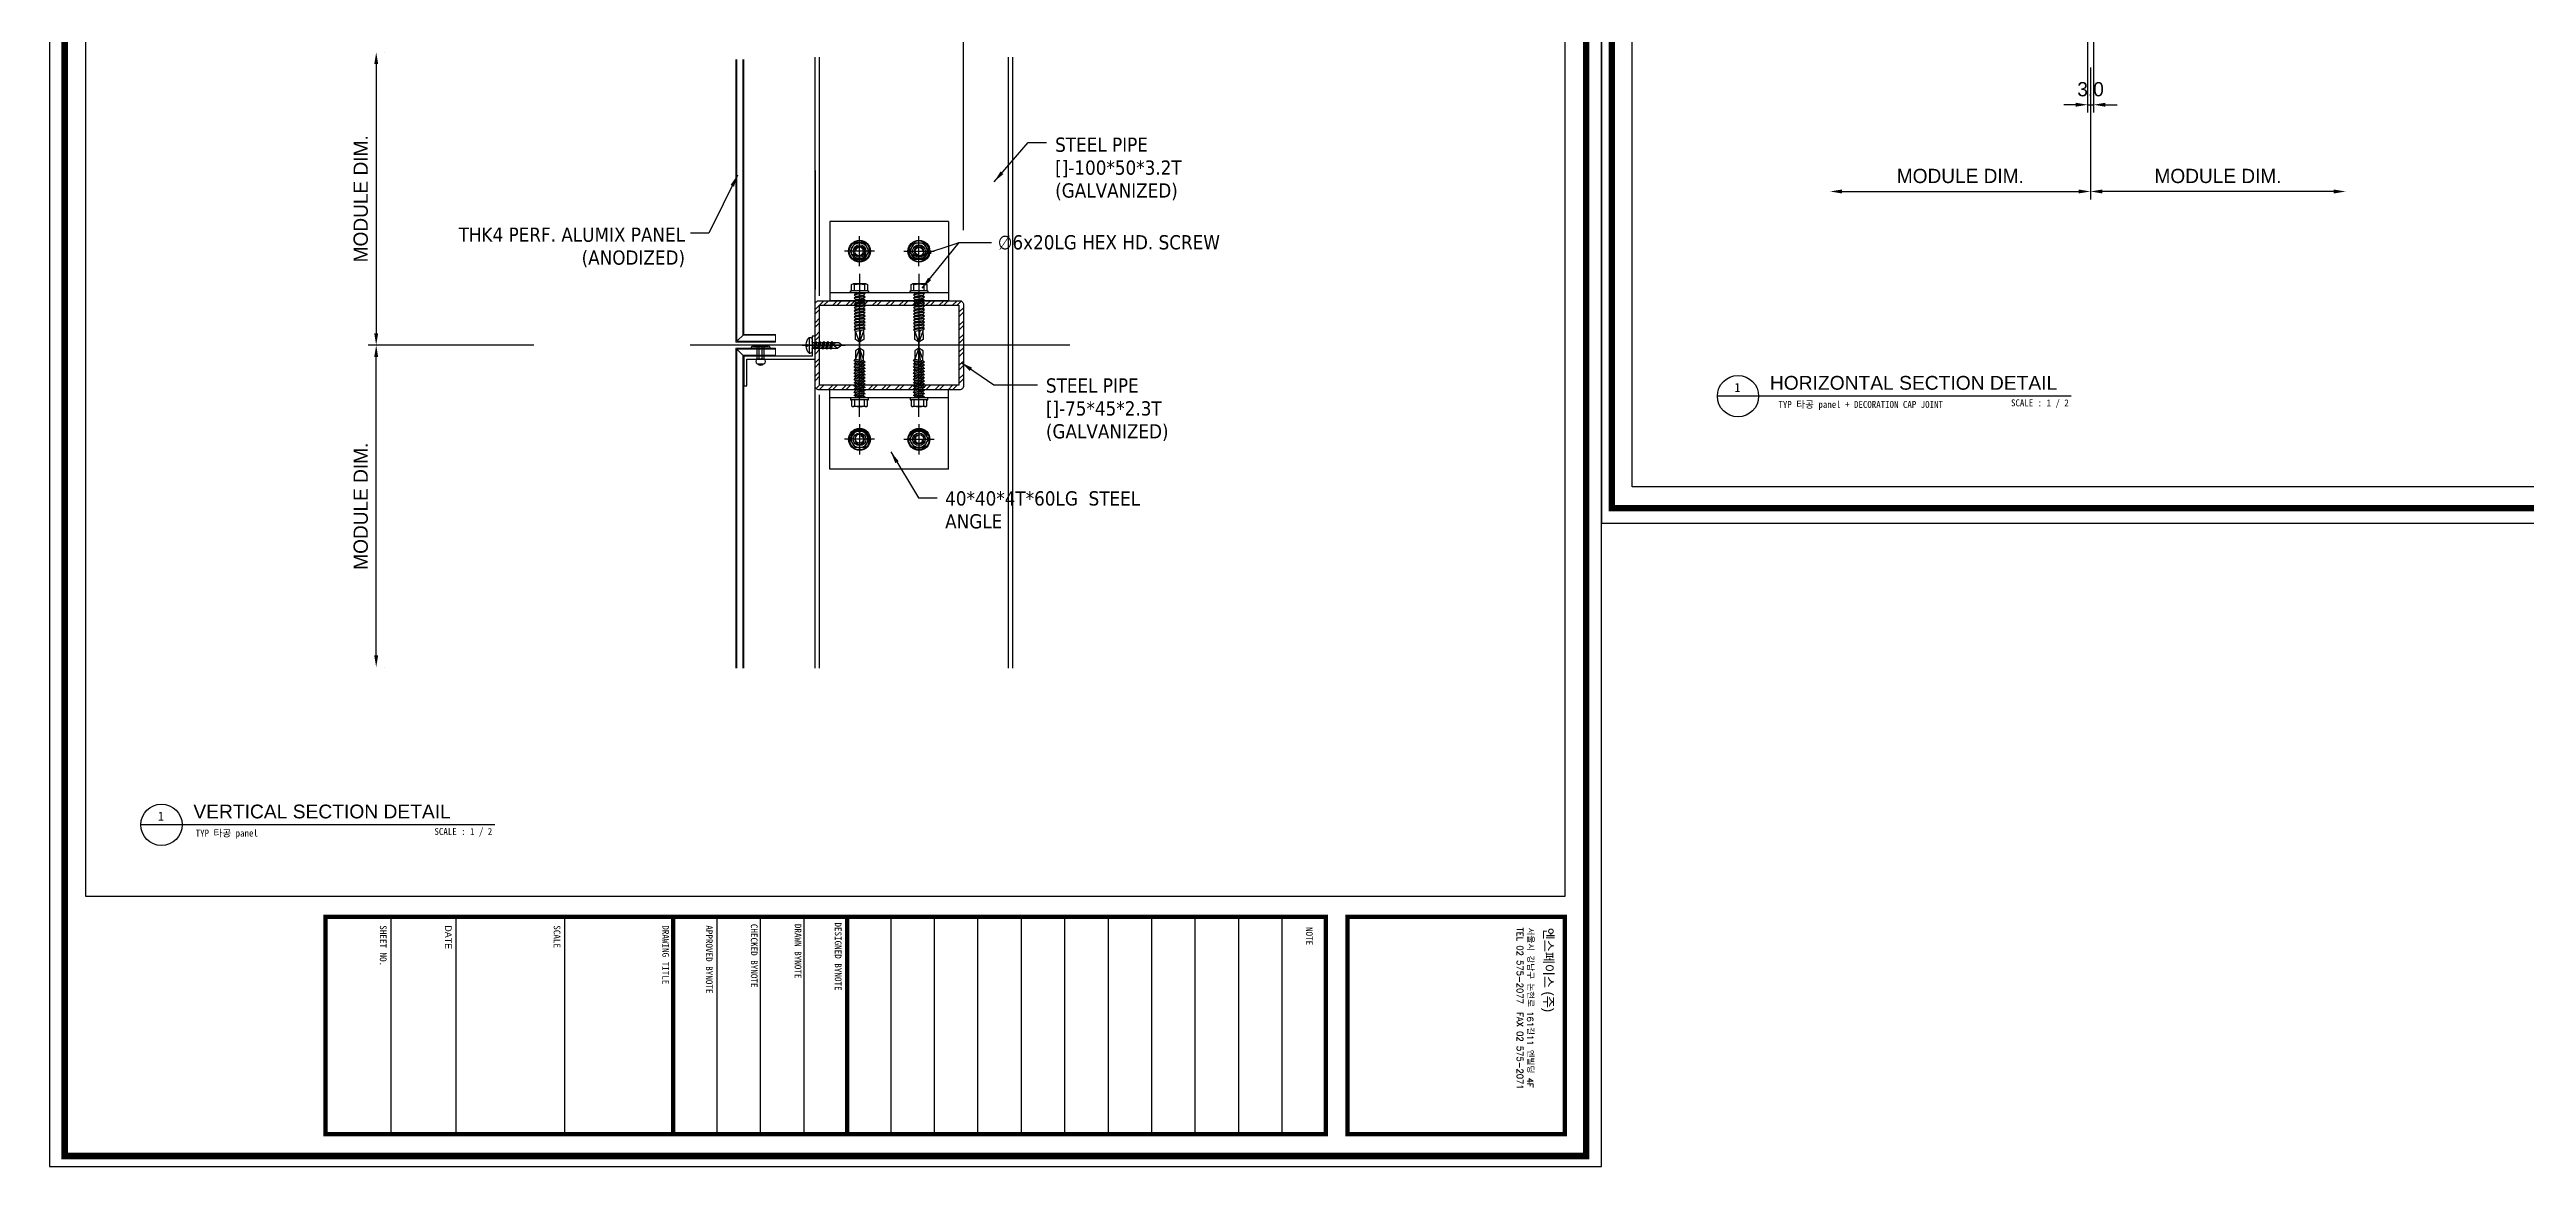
# Model space of a CAD drawing. Header units: millimetres. Extents: x 7297 to 60227, y -7497 to 19324.
# Drawn here: x 11200 to 12452, y 13268 to 13832 of the extents above; entities that cross this region are included whole.
import ezdxf
from ezdxf.enums import TextEntityAlignment as Align

# ---------------------------------------------------------------- set-up
doc = ezdxf.new("R2010")
doc.units = ezdxf.units.MM
for name, color, linetype in [('NS_AL_MOLD', 7, 'Continuous'), ('NS_BRACKET_NUTS', 1, 'Continuous'), ('NS_COL_MAGENTA', 6, 'Continuous'), ('NS_COL_RED', 1, 'Continuous'), ('NS_COL_WHITE', 7, 'Continuous'), ('NS_COL_YELLOW', 2, 'Continuous'), ('NS_DIM', 1, 'Continuous'), ('NS_FORM', 7, 'Continuous'), ('NS_FRAME', 253, 'Continuous'), ('NS_PIPE_FRAME', 2, 'Continuous'), ('NS_RIVET_SCREW', 1, 'Continuous'), ('NS_TEXT', 2, 'Continuous'), ('NS_TEXT_TITLE', 141, 'Continuous')]:
    doc.layers.add(name, color=color, linetype=linetype)
doc.layers.add('NS_AL_PANEL', color=32, linetype='Continuous', lineweight=9)
doc.styles.add('Expo M', font='Expo M.ttf')
doc.styles.add('HGTXT', font='romans.shx', dxfattribs={"bigfont": 'whgtxt.shx'})
doc.styles.add('TITLE BLOCK-V(r1.1)$0$Address', font='arial.ttf')
doc.styles.add('돋움체', font='')
doc.styles.get('돋움체').set_extended_font_data('DotumChe')
doc.dimstyles.new('N-SPACE', dxfattribs={"dimscale": 4, "dimtxt": 1.8, "dimasz": 1.5, "dimexe": 1, "dimexo": 1, "dimgap": 1, "dimtad": 1, "dimtoh": 1, "dimdec": 1, "dimzin": 1, "dimdsep": 46, "dimtxsty": 'Expo M', "dimcen": 2, "dimclrd": 1, "dimclre": 1, "dimclrt": 2, "dimadec": 1, "dimazin": 0, "dimtfac": 1, "dimtdec": 1, "dimtix": 1, "dimtmove": 1, "dimatfit": 3, "dimfxl": 1, "dimtolj": 1, "dimtzin": 1, "dimarcsym": 0})

# ---------------------------------------------------------------- blocks, each defined once
blk = doc.blocks.new('*D1032')
at = {"layer": 'Defpoints', "color": 0, "ltscale": 2, "transparency": 16777216}
for p in [(12231.4, 13826.5, 0), (12099.8, 13759.9, 0), (12231.4, 13759.9)]:
    blk.add_point(p, dxfattribs=at)
at = {"layer": 'NS_DIM', "color": 1, "lineweight": -2, "ltscale": 2, "transparency": 16777216}
for p, q in [((12231.4, 13822.5), (12231.4, 13755.9)), ((12105.8, 13759.9), (12225.4, 13759.9))]:
    blk.add_line(p, q, dxfattribs=at)
at = {"layer": 'NS_DIM', "color": 1, "ltscale": 2, "transparency": 16777216}
for points in [[(12105.8, 13760.9), (12105.8, 13758.9), (12099.8, 13759.9)], [(12225.4, 13760.9), (12225.4, 13758.9), (12231.4, 13759.9)]]:
    blk.add_solid(points, dxfattribs=at)
at = {"layer": 'NS_DIM', "color": 2, "ltscale": 2, "transparency": 16777216, "insert": (12165.6, 13767.7), "char_height": 7.2, "attachment_point": 5, "style": 'Expo M'}
blk.add_mtext('\\A1;MODULE DIM.', dxfattribs=at)
blk = doc.blocks.new('*D1033')
at = {"layer": 'Defpoints', "color": 0, "ltscale": 2, "transparency": 16777216}
for p in [(12231.4, 13826.5, 0), (12231.4, 13759.9), (12360.3, 13759.9, 0)]:
    blk.add_point(p, dxfattribs=at)
at = {"layer": 'NS_DIM', "color": 1, "lineweight": -2, "ltscale": 2, "transparency": 16777216}
for p, q in [((12231.4, 13822.5), (12231.4, 13755.9)), ((12354.3, 13759.9), (12237.4, 13759.9))]:
    blk.add_line(p, q, dxfattribs=at)
at = {"layer": 'NS_DIM', "color": 1, "ltscale": 2, "transparency": 16777216}
for points in [[(12237.4, 13760.9), (12237.4, 13758.9), (12231.4, 13759.9)], [(12354.3, 13760.9), (12354.3, 13758.9), (12360.3, 13759.9)]]:
    blk.add_solid(points, dxfattribs=at)
at = {"layer": 'NS_DIM', "color": 2, "ltscale": 2, "transparency": 16777216, "insert": (12295.8, 13767.7), "char_height": 7.2, "attachment_point": 5, "style": 'Expo M'}
blk.add_mtext('\\A1;MODULE DIM.', dxfattribs=at)
blk = doc.blocks.new('*D1013')
at = {"layer": 'Defpoints', "color": 0, "ltscale": 2, "transparency": 16777216}
for p in [(11365.2, 13830.2, 0), (11365.2, 13682.3), (11448.9, 13682.3, 0)]:
    blk.add_point(p, dxfattribs=at)
at = {"layer": 'NS_DIM', "color": 1, "lineweight": -2, "ltscale": 2, "transparency": 16777216}
for p, q in [((11369.2, 13830.2), (11369.2, 13830.2)), ((11365.2, 13824.2), (11365.2, 13688.3)), ((11444.9, 13682.3), (11361.2, 13682.3))]:
    blk.add_line(p, q, dxfattribs=at)
at = {"layer": 'NS_DIM', "color": 1, "ltscale": 2, "transparency": 16777216}
for points in [[(11364.2, 13824.2), (11366.2, 13824.2), (11365.2, 13830.2)], [(11364.2, 13688.3), (11366.2, 13688.3), (11365.2, 13682.3)]]:
    blk.add_solid(points, dxfattribs=at)
at = {"layer": 'NS_DIM', "color": 2, "ltscale": 2, "transparency": 16777216, "insert": (11357.4, 13756.2), "char_height": 7.2, "attachment_point": 5, "rotation": 90, "style": 'Expo M'}
blk.add_mtext('\\A1;MODULE DIM.', dxfattribs=at)
blk = doc.blocks.new('*D1019')
at = {"layer": 'Defpoints', "color": 0, "ltscale": 20, "transparency": 16777216}
for p in [(11661.9, 13856.9), (11586.9, 13849.2), (11661.9, 13736.3)]:
    blk.add_point(p, dxfattribs=at)
at = {"layer": 'NS_DIM', "color": 1, "lineweight": -2, "ltscale": 20, "transparency": 16777216}
for p, q in [((11586.9, 13853.2), (11586.9, 13860.9)), ((11592.9, 13856.9), (11655.9, 13856.9)), ((11661.9, 13740.3), (11661.9, 13860.9))]:
    blk.add_line(p, q, dxfattribs=at)
at = {"layer": 'NS_DIM', "color": 1, "ltscale": 20, "transparency": 16777216}
for points in [[(11592.9, 13857.9), (11592.9, 13855.9), (11586.9, 13856.9)], [(11655.9, 13857.9), (11655.9, 13855.9), (11661.9, 13856.9)]]:
    blk.add_solid(points, dxfattribs=at)
at = {"layer": 'NS_DIM', "color": 2, "ltscale": 20, "transparency": 16777216, "insert": (11624.4, 13864.7), "char_height": 7.2, "attachment_point": 5, "style": 'Expo M'}
blk.add_mtext('\\A1;75.0', dxfattribs=at)
blk = doc.blocks.new('*D1018')
at = {"layer": 'Defpoints', "color": 0, "ltscale": 20, "transparency": 16777216}
for p in [(11686.9, 13856.9), (11686.9, 13849.2), (11661.9, 13736.3)]:
    blk.add_point(p, dxfattribs=at)
at = {"layer": 'NS_DIM', "color": 1, "lineweight": -2, "ltscale": 20, "transparency": 16777216}
for p, q in [((11655.9, 13856.9), (11649.9, 13856.9)), ((11661.9, 13740.3), (11661.9, 13860.9)), ((11661.9, 13856.9), (11686.9, 13856.9)), ((11686.9, 13853.2), (11686.9, 13860.9)), ((11692.9, 13856.9), (11698.9, 13856.9))]:
    blk.add_line(p, q, dxfattribs=at)
at = {"layer": 'NS_DIM', "color": 1, "ltscale": 20, "transparency": 16777216}
for points in [[(11655.9, 13857.9), (11655.9, 13855.9), (11661.9, 13856.9)], [(11692.9, 13857.9), (11692.9, 13855.9), (11686.9, 13856.9)]]:
    blk.add_solid(points, dxfattribs=at)
at = {"layer": 'NS_DIM', "color": 2, "ltscale": 20, "transparency": 16777216, "insert": (11674.4, 13864.7), "char_height": 7.2, "attachment_point": 5, "style": 'Expo M'}
blk.add_mtext('\\A1;25.0', dxfattribs=at)
blk = doc.blocks.new('HEXA-5.5X30')
for p, q in [((-9.6, 0), (30, 0)), ((-4.5, -3.3), (-4.5, 3.3)), ((0, -2), (0.7, 2)), ((0.4, -2.8), (1.1, 2.8)), ((0.7, 2), (0.5, 2)), ((0.7, 2), (1.1, 2.8)), ((1.1, 2.8), (1.8, 2)), ((1.8, 2), (1.2, -2)), ((1.6, -2), (2.3, 2)), ((1.8, 2), (2.3, 2)), ((2, -2.8), (2.7, 2.8)), ((2.3, 2), (2.7, 2.8)), ((2.7, 2.8), (3.4, 2)), ((3.4, 2), (2.8, -2)), ((3.2, -2), (3.9, 2)), ((3.4, 2), (3.9, 2)), ((3.6, -2.8), (4.3, 2.8)), ((3.9, 2), (4.3, 2.8)), ((4.3, 2.8), (5, 2)), ((5, 2), (4.4, -2)), ((4.8, -2), (5.5, 2)), ((5, 2), (5.5, 2)), ((5.2, -2.8), (5.9, 2.8)), ((5.5, 2), (5.9, 2.8)), ((5.9, 2.8), (6.6, 2)), ((6.6, 2), (6, -2)), ((6.4, -2), (7.1, 2)), ((6.6, 2), (7.1, 2)), ((6.8, -2.8), (7.5, 2.8)), ((7.1, 2), (7.5, 2.8)), ((7.5, 2.8), (8.2, 2)), ((8.2, 2), (7.6, -2)), ((8, -2), (8.7, 2)), ((8.2, 2), (8.7, 2)), ((8.4, -2.8), (9.1, 2.8)), ((8.7, 2), (9.1, 2.8)), ((9.1, 2.8), (9.8, 2)), ((9.8, 2), (9.2, -2)), ((9.6, -2), (10.3, 2)), ((9.8, 2), (10.3, 2)), ((10, -2.8), (10.7, 2.8)), ((10.3, 2), (10.7, 2.8)), ((10.7, 2.8), (11.4, 2)), ((11.4, 2), (10.8, -2)), ((11.2, -2), (11.9, 2)), ((11.4, 2), (11.9, 2)), ((11.6, -2.8), (12.3, 2.8)), ((11.9, 2), (12.3, 2.8)), ((12.3, 2.8), (13, 2)), ((13, 2), (12.4, -2)), ((13, 2), (13.5, 2)), ((13.2, -2.8), (13.9, 2.8)), ((14.6, 2), (15.1, 2)), ((14.8, -2.8), (15.5, 2.8)), ((16.2, 2), (16.7, 2)), ((16.4, -2.8), (17.1, 2.8)), ((17.8, 2), (18.3, 2)), ((18, -2.8), (18.7, 2.8)), ((25, 0), (19, -0.7)), ((25, 0), (19.4, 2)), ((19.4, -2), (25, 0)), ((0.4, -2.8), (0, -2)), ((1.2, -2), (0.4, -2.8)), ((1.2, -2), (1.6, -2)), ((2, -2.8), (1.6, -2)), ((2.8, -2), (2, -2.8)), ((2.8, -2), (3.2, -2)), ((3.6, -2.8), (3.2, -2)), ((4.4, -2), (3.6, -2.8)), ((4.4, -2), (4.8, -2)), ((5.2, -2.8), (4.8, -2)), ((6, -2), (5.2, -2.8)), ((6, -2), (6.4, -2)), ((6.8, -2.8), (6.4, -2)), ((7.6, -2), (6.8, -2.8)), ((7.6, -2), (8, -2)), ((8.4, -2.8), (8, -2)), ((9.2, -2), (8.4, -2.8)), ((9.2, -2), (9.6, -2)), ((10, -2.8), (9.6, -2)), ((10.8, -2), (10, -2.8)), ((10.8, -2), (11.2, -2)), ((11.6, -2.8), (11.2, -2)), ((12.4, -2), (11.6, -2.8)), ((12.4, -2), (12.8, -2)), ((14, -2), (14.4, -2)), ((15.6, -2), (16, -2)), ((17.2, -2), (17.6, -2))]:
    blk.add_line(p, q)
for points in [[(-4.1, -2.5, 0.476693), (-4.1, -4), (-1, -4), (-1, 4), (-4.1, 4, 0.476693), (-4.1, 2.5)], [(-1, 2.5), (-4.1, 2.5, 0.136257), (-4.1, -2.5), (-1, -2.5)]]:
    blk.add_lwpolyline(points, format="xyb")
for points in [[(-1, -4), (-1, -4.5), (0, -4.5), (0, 4.5), (-1, 4.5), (-1, 4)], [(18.8, -2), (23.6, -2.1), (25, 0), (23.6, 2.1), (19.4, 2)]]:
    blk.add_lwpolyline(points)
for points in [[(13.9, 2.8), (14.6, 2), (14, -2), (13.2, -2.8), (12.8, -2), (13.5, 2)], [(15.5, 2.8), (16.2, 2), (15.6, -2), (14.8, -2.8), (14.4, -2), (15.1, 2)], [(17.1, 2.8), (17.8, 2), (17.2, -2), (16.4, -2.8), (16, -2), (16.7, 2)], [(18.7, 2.8), (19.4, 2), (18.8, -2), (18, -2.8), (17.6, -2), (18.3, 2)]]:
    blk.add_lwpolyline(points, close=True)
blk.add_arc((0.5, 2.5), 0.5, 180, 270)
blk = doc.blocks.new('M10-H')
for p, q in [((-15.5, 0), (15.5, 0)), ((0, 15.5), (0, -15.5))]:
    blk.add_line(p, q)
blk.add_lwpolyline([(-4.9, 8.5), (-9.8, 0), (-4.9, -8.5), (4.9, -8.5), (9.8, 0), (4.9, 8.5), (-4.9, 8.5)])
for radius in [10.5, 8.5, 5]:
    blk.add_circle((0, 0), radius)
blk.add_arc((0, 0), 4, 90, 0)
blk = doc.blocks.new('*D1014')
at = {"layer": 'Defpoints', "color": 0, "ltscale": 2, "transparency": 16777216}
for p in [(11365.2, 13682.3), (11448.9, 13682.3, 0), (11365.2, 13519.7, 0)]:
    blk.add_point(p, dxfattribs=at)
at = {"layer": 'NS_DIM', "color": 1, "lineweight": -2, "ltscale": 2, "transparency": 16777216}
for p, q in [((11444.9, 13682.3), (11361.2, 13682.3)), ((11365.2, 13525.7), (11365.2, 13676.3)), ((11369.2, 13519.7), (11369.2, 13519.7))]:
    blk.add_line(p, q, dxfattribs=at)
at = {"layer": 'NS_DIM', "color": 1, "ltscale": 2, "transparency": 16777216}
for points in [[(11364.2, 13676.3), (11366.2, 13676.3), (11365.2, 13682.3)], [(11364.2, 13525.7), (11366.2, 13525.7), (11365.2, 13519.7)]]:
    blk.add_solid(points, dxfattribs=at)
at = {"layer": 'NS_DIM', "color": 2, "ltscale": 2, "transparency": 16777216, "insert": (11357.4, 13601), "char_height": 7.2, "attachment_point": 5, "rotation": 90, "style": 'Expo M'}
blk.add_mtext('\\A1;MODULE DIM.', dxfattribs=at)
blk = doc.blocks.new('*D1035')
at = {"layer": 'Defpoints', "color": 0, "ltscale": 20, "transparency": 16777216}
for p in [(12229.9, 13844.6), (12232.9, 13844.6), (12232.9, 13803.7)]:
    blk.add_point(p, dxfattribs=at)
at = {"layer": 'NS_DIM', "color": 1, "lineweight": -2, "ltscale": 20, "transparency": 16777216}
for p, q in [((12229.9, 13840.6), (12229.9, 13799.7)), ((12232.9, 13840.6), (12232.9, 13799.7)), ((12223.9, 13803.7), (12217.9, 13803.7)), ((12229.9, 13803.7), (12232.9, 13803.7)), ((12238.9, 13803.7), (12244.9, 13803.7))]:
    blk.add_line(p, q, dxfattribs=at)
at = {"layer": 'NS_DIM', "color": 1, "ltscale": 20, "transparency": 16777216}
for points in [[(12223.9, 13804.7), (12223.9, 13802.7), (12229.9, 13803.7)], [(12238.9, 13804.7), (12238.9, 13802.7), (12232.9, 13803.7)]]:
    blk.add_solid(points, dxfattribs=at)
at = {"layer": 'NS_DIM', "color": 2, "ltscale": 20, "transparency": 16777216, "insert": (12231.4, 13811.5), "char_height": 7.2, "attachment_point": 5, "style": 'Expo M'}
blk.add_mtext('\\A1;3.0', dxfattribs=at)
blk = doc.blocks.new('피스')
for p, q in [((-4, 1.5), (-4, 1)), ((-4, 1.5), (4, 1.5)), ((-3, 0), (3, 0)), ((-0.5, 3), (-0.4, 2.3)), ((-0.4, 2.3), (0.4, 2.3)), ((0, 5), (0, -16.8)), ((0.5, 3), (0.4, 2.3)), ((4, 1.5), (4, 1)), ((2, -1.5), (-2, -2)), ((-1.5, -1.5), (-2, -2)), ((-2, -2), (-1.5, -2.5)), ((-1.5, -3.5), (-2, -4)), ((2, -3.5), (-2, -4)), ((-2, -4), (-1.5, -4.5)), ((-1.5, -5.5), (-2, -6)), ((2, -5.5), (-2, -6)), ((-2, -6), (-1.5, -6.5)), ((-1.5, -7.5), (-2, -8)), ((2, -7.5), (-2, -8)), ((-2, -8), (-1.5, -8.5)), ((-1.5, -9.5), (-2, -10)), ((2, -9.5), (-2, -10)), ((-2, -10), (-1.5, -10.5)), ((-1.5, -0.5), (-1.5, -1.5)), ((1.5, -1), (-1.5, -1.5)), ((1.5, -2), (-1.5, -2.5)), ((-1.5, -2.5), (-1.5, -3.5)), ((1.5, -3), (-1.5, -3.5)), ((1.5, -4), (-1.5, -4.5)), ((-1.5, -4.5), (-1.5, -5.5)), ((1.5, -5), (-1.5, -5.5)), ((1.5, -6), (-1.5, -6.5)), ((-1.5, -6.5), (-1.5, -7.5)), ((1.5, -7), (-1.5, -7.5)), ((1.5, -8), (-1.5, -8.5)), ((-1.5, -8.5), (-1.5, -9.5)), ((1.5, -9), (-1.5, -9.5)), ((1.5, -10), (-1.5, -10.5)), ((-1.5, -10.5), (-1.5, -13.5)), ((-1.3, -13.5), (-1.3, -12)), ((1.5, -13), (0.6, -11.5)), ((1.5, -0.5), (1.5, -1)), ((1.5, -1), (2, -1.5)), ((2, -1.5), (1.5, -2)), ((1.5, -2), (1.5, -3)), ((1.5, -3), (2, -3.5)), ((2, -3.5), (1.5, -4)), ((1.5, -4), (1.5, -5)), ((1.5, -5), (2, -5.5)), ((2, -5.5), (1.5, -6)), ((1.5, -6), (1.5, -7)), ((1.5, -7), (2, -7.5)), ((2, -7.5), (1.5, -8)), ((1.5, -8), (1.5, -9)), ((1.5, -9), (2, -9.5)), ((2, -9.5), (1.5, -10)), ((1.5, -10), (1.5, -13)), ((0, -15), (-1.5, -13.5)), ((0, -15), (-1.3, -13.5)), ((0, -15), (1.5, -13))]:
    blk.add_line(p, q)
for centre, radius, start, end in [((0, -3.1), 6.08, 94.7146, 131.1121), ((-3, 1), 1, 180, 270), ((-2, -0.5), 0.5, 0, 90), ((0, -3.1), 6.08, 48.8879, 85.2854), ((2, -0.5), 0.5, 90, 180), ((3, 1), 1, 270, 0), ((-0.3, -12), 1, 30.0863, 180)]:
    blk.add_arc(centre, radius, start, end)
blk = doc.blocks.new('N-SCREW')
blk.add_blockref('피스', (17.3, -1))
blk = doc.blocks.new('AL-TEMPLATE')
at = {"color": 8}
for p, q in [((2716.82, 1392.97), (2800.02, 1392.97)), ((2716.82, 1376.33), (2800.02, 1376.33)), ((2716.82, 1359.69), (2800.02, 1359.69)), ((2716.82, 1343.05), (2800.02, 1343.05)), ((2716.82, 1326.41), (2800.02, 1326.41)), ((2716.82, 1309.77), (2800.02, 1309.77)), ((2716.82, 1293.13), (2800.02, 1293.13)), ((2716.82, 1276.49), (2800.02, 1276.49)), ((2716.82, 1259.85), (2800.02, 1259.85)), ((2716.82, 1243.21), (2800.02, 1243.21)), ((2716.82, 1209.93), (2800.02, 1209.93)), ((2716.82, 1193.29), (2800.02, 1193.29)), ((2716.82, 1176.65), (2800.02, 1176.65)), ((2716.82, 1118.41), (2800.02, 1118.41)), ((2716.82, 1076.81), (2800.02, 1076.81)), ((2716.82, 1051.85), (2800.02, 1051.85))]:
    blk.add_line(p, q, dxfattribs=at)
at = {"color": 7, "ltscale": 2}
blk.add_lwpolyline([(1972.34, 1515.25), (1972.34, 921.25), (2812.34, 921.25), (2812.34, 1515.25)], close=True, dxfattribs=at)
at = {"color": 8}
for points, const_width in [([(1976.34, 1509.45), (2808.34, 1509.45), (2808.34, 927.05), (1976.34, 927.05)], 2.5), ([(2716.82, 1501.32), (2800.02, 1501.32), (2800.02, 1418.12), (2716.82, 1418.12)], 1.66), ([(2716.82, 1409.8), (2800.02, 1409.8), (2800.02, 1026.89), (2716.82, 1026.89)], 1.66)]:
    blk.add_lwpolyline(points, close=True, dxfattribs=dict(at, const_width=const_width))
at = {"color": 9}
blk.add_lwpolyline([(1984.07, 1501.32), (2709.08, 1501.32), (2709.08, 935.18), (1984.07, 935.18)], close=True, dxfattribs=at)
at = {"color": 8, "const_width": 1.66}
for points in [[(2716.82, 1226.57), (2800.02, 1226.57)], [(2716.82, 1160.01), (2800.02, 1160.01)]]:
    blk.add_lwpolyline(points, dxfattribs=at)
at = {"insert": (2720.94, 1489.17), "char_height": 2.3487, "attachment_point": 1, "style": 'HGTXT'}
blk.add_mtext('서울시 강남구 논현로 161길11 엔빌딩 4F\\PTEL 02 575-2077  FAX 02 575-2071', dxfattribs=at)
at = {"color": 146, "true_color": 0x105689, "insert": (2721.06, 1496.93), "char_height": 3.6698, "attachment_point": 1, "style": 'HGTXT'}
blk.add_mtext('{\\fExpo M|b0|i0|c129|p18;엔스페이스 (주)}', dxfattribs=at)
at = {"color": 8, "attachment_point": 1}
for s, insert, char_height, width in [('NOTE', (2720.76, 1404.73), 2.556, 438.9676), ('DESIGNED BYNOTE', (2719.01, 1224.39), 2.5559, 438.9676), ('DRAWN BYNOTE', (2719.56, 1209.04), 2.5559, 438.9676), ('CHECKED BYNOTE', (2719.56, 1192.25), 2.5559, 438.9676), ('APPROVED BYNOTE', (2720.1, 1175.04), 2.5559, 438.9676), ('DRAWING TITLE', (2720.1, 1158.4), 2.5559, 438.9675), ('SCALE', (2720.1, 1116.8), 2.556, 438.9675), ('{\\fﾱﾼﾸﾲ|b0|i0|c129|p49;DATE}', (2720.1, 1075.2), 2.5559, 438.9675), ('SHEET NO.', (2720.1, 1050.24), 2.556, 438.9675)]:
    blk.add_mtext(s, dxfattribs=dict(at, insert=insert, char_height=char_height, width=width))

msp = doc.modelspace()

# ---------------------------------------------------------------- hatches: boundary and pattern name
at = {"layer": 'NS_PIPE_FRAME', "ltscale": 20}
h = msp.add_hatch(dxfattribs=at)
h.set_pattern_fill('ANSI32', color=256, scale=0.5)
h.set_pattern_definition([(45, (-892086.7763, -1030206.839), (-3.367596045, 3.367596045), []), (45, (-892084.5313, -1030206.839), (-3.367596045, 3.367596045), [])])
h.paths.add_polyline_path([(11659.62, 13702.47), (11659.62, 13662.07), (11589.22, 13662.07), (11589.22, 13702.47)], flags=16)
edge = h.paths.add_edge_path()
edge.add_line((11661.92, 13702.77), (11661.92, 13661.77))
edge.add_arc((11659.92, 13661.77), 2, -90, 0, ccw=False)
edge.add_line((11659.92, 13659.77), (11588.92, 13659.77))
edge.add_arc((11588.92, 13661.77), 2, 180, 270, ccw=False)
edge.add_line((11586.92, 13661.77), (11586.92, 13702.77))
edge.add_arc((11588.92, 13702.77), 2, 90, 180, ccw=False)
edge.add_line((11588.92, 13704.77), (11659.92, 13704.77))
edge.add_arc((11659.92, 13702.77), 2, 0, 90, ccw=False)

# ---------------------------------------------------------------- linework, layer by layer
at = {"layer": 'NS_AL_MOLD', "elevation": 0}
msp.add_lwpolyline([(11585.67, 13684.11), (11585.42, 13683.98), (11585.67, 13683.85), (11585.42, 13683.72), (11585.67, 13683.6), (11585.42, 13683.47), (11585.67, 13683.34), (11585.42, 13683.21), (11585.67, 13683.08), (11585.42, 13682.96), (11585.67, 13682.83), (11585.42, 13682.7), (11585.67, 13682.57), (11585.42, 13682.44), (11585.67, 13682.32), (11585.42, 13682.19), (11585.42, 13676.77), (11550.92, 13676.77), (11550.92, 13661.77), (11552.42, 13661.77), (11552.42, 13675.27), (11586.92, 13675.27), (11586.92, 13686.9), (11585.42, 13686.9), (11585.42, 13686.03), (11585.67, 13685.9), (11585.42, 13685.77), (11585.67, 13685.64), (11585.42, 13685.52), (11585.67, 13685.39), (11585.42, 13685.26), (11585.67, 13685.13), (11585.42, 13685), (11585.67, 13684.88), (11585.42, 13684.75), (11585.67, 13684.62), (11585.42, 13684.49), (11585.67, 13684.36), (11585.42, 13684.24)], close=True, dxfattribs=at)
at = {"layer": 'NS_AL_PANEL'}
for p, q in [((11546.92, 13683.77), (11546.92, 13826.56)), ((11547.42, 13684.27), (11547.42, 13826.56)), ((11550.42, 13687.27), (11550.42, 13826.56)), ((11550.92, 13687.77), (11550.92, 13826.56)), ((11566.92, 13683.77), (11546.92, 13683.77)), ((11546.92, 13680.77), (11546.92, 13519.16)), ((11566.92, 13680.77), (11546.92, 13680.77)), ((11550.92, 13687.77), (11547.42, 13684.27)), ((11566.92, 13684.27), (11547.42, 13684.27)), ((11547.42, 13680.27), (11547.42, 13519.16)), ((11566.92, 13680.27), (11547.42, 13680.27)), ((11550.92, 13676.77), (11547.42, 13680.27)), ((11566.92, 13687.27), (11550.42, 13687.27)), ((11566.92, 13687.77), (11550.92, 13687.77)), ((11566.92, 13687.77), (11566.92, 13683.77)), ((11566.92, 13676.77), (11566.92, 13680.77)), ((11550.42, 13677.27), (11550.42, 13519.16)), ((11566.92, 13677.27), (11550.42, 13677.27)), ((11550.92, 13676.77), (11550.92, 13519.16)), ((11566.92, 13676.77), (11550.92, 13676.77))]:
    msp.add_line(p, q, dxfattribs=at)
at = {"layer": 'NS_BRACKET_NUTS', "ltscale": 20}
for p, q in [((11654.42, 13744.77), (11594.42, 13744.77)), ((11594.42, 13744.77), (11594.42, 13704.77)), ((11654.42, 13744.77), (11654.42, 13704.77)), ((11654.42, 13708.77), (11594.42, 13708.77)), ((11594.42, 13619.77), (11594.42, 13659.77)), ((11654.42, 13655.77), (11594.42, 13655.77)), ((11654.42, 13619.77), (11654.42, 13659.77)), ((11654.42, 13619.77), (11594.42, 13619.77))]:
    msp.add_line(p, q, dxfattribs=at)
at = {"layer": 'NS_BRACKET_NUTS', "ltscale": 50}
for centre in [(11609.42, 13729.77), (11639.42, 13729.77), (11609.42, 13634.77), (11639.42, 13634.77)]:
    msp.add_circle(centre, 5.53, dxfattribs=at)
at = {"layer": 'NS_BRACKET_NUTS'}
for centre in [(11609.42, 13729.77), (11639.42, 13729.77), (11609.42, 13634.77), (11639.42, 13634.77)]:
    msp.add_circle(centre, 3.2, dxfattribs=at)
at = {"layer": 'NS_BRACKET_NUTS', "ltscale": 50}
for centre, radius, start, end in [((11609.42, 13729.77), 3.78, 202.61986, 337.38013), ((11639.42, 13729.77), 3.78, 202.61987, 337.38014), ((11609.42, 13634.77), 4.73, 22.61987, 157.38014), ((11639.42, 13634.77), 4.73, 22.61986, 157.38013)]:
    msp.add_arc(centre, radius, start, end, dxfattribs=at)
at = {"layer": 'NS_COL_MAGENTA', "ltscale": 20}
msp.add_line((11586.92, 13770.45), (11586.92, 13710.45), dxfattribs=at)
at = {"layer": 'NS_COL_RED', "ltscale": 0.2}
msp.add_line((11715.71, 13682.27), (11523.8, 13682.27), dxfattribs=at)
at = {"layer": 'NS_COL_WHITE'}
for p, q in [((12221.68, 13656.55), (12042.84, 13656.55)), ((11425.11, 13440.12), (11246.27, 13440.12))]:
    msp.add_line(p, q, dxfattribs=at)
for centre in [(12053.27, 13656.55), (11256.7, 13440.12)]:
    msp.add_circle(centre, 10.43, dxfattribs=at)
at = {"layer": 'NS_COL_YELLOW', "ltscale": 20}
for p, q in [((11654.42, 13704.77), (11594.42, 13704.77)), ((11654.42, 13659.77), (11594.42, 13659.77))]:
    msp.add_line(p, q, dxfattribs=at)
at = {"layer": 'NS_FRAME', "ltscale": 20}
for p, q in [((11586.92, 13519.16), (11586.92, 13827.65)), ((11686.92, 13519.16), (11686.92, 13827.65))]:
    msp.add_line(p, q, dxfattribs=at)
at = {"layer": 'NS_FRAME', "ltscale": 0.1}
for p, q in [((11589.22, 13707.27), (11589.22, 13827.65)), ((11684.62, 13519.16), (11684.62, 13827.65)), ((11589.22, 13519.16), (11589.22, 13657.27))]:
    msp.add_line(p, q, dxfattribs=at)
at = {"layer": 'NS_PIPE_FRAME', "elevation": 0}
msp.add_lwpolyline([(11661.92, 13702.77), (11661.92, 13661.77, -0.4142136), (11659.92, 13659.77), (11588.92, 13659.77, -0.4142136), (11586.92, 13661.77), (11586.92, 13702.77, -0.4142136), (11588.92, 13704.77), (11659.92, 13704.77, -0.4142136)], format="xyb", close=True, dxfattribs=at)
msp.add_lwpolyline([(11659.62, 13702.47), (11659.62, 13662.07), (11589.22, 13662.07), (11589.22, 13702.47)], close=True, dxfattribs=at)
at = {"layer": 'NS_RIVET_SCREW', "ltscale": 3}
for p, q in [((11564.32, 13680.77), (11554.52, 13680.77)), ((11561.17, 13675.27), (11557.67, 13675.27))]:
    msp.add_line(p, q, dxfattribs=at)
at = {"layer": 'NS_RIVET_SCREW'}
for p, q in [((11555.57, 13681.82), (11563.27, 13681.82)), ((11557.67, 13675.27), (11557.67, 13681.82)), ((11558.67, 13675.27), (11558.67, 13681.82)), ((11560.17, 13675.27), (11560.17, 13681.82)), ((11561.17, 13675.27), (11561.17, 13681.82)), ((11557.67, 13672.96, 0), (11561.17, 13672.96, 0))]:
    msp.add_line(p, q, dxfattribs=at)
for centre, radius, start, end in [((11555.57, 13680.77), 1.05, 90, 180), ((11563.27, 13680.77), 1.05, 0, 90), ((11558.26, 13674.11), 1.3, 117.34705, 242.65295), ((11559.42, 13674.46, 0), 2.2, 223.00287, 316.99713), ((11560.57, 13674.11), 1.3, 297.34705, 62.65295)]:
    msp.add_arc(centre, radius, start, end, dxfattribs=at)

# ---------------------------------------------------------------- block references
at = {"layer": 'NS_BRACKET_NUTS', "yscale": 0.4923076923076923, "zscale": 0.4923076923076923}
for p, xscale, rotation in [((11609.42, 13729.77), 0.4923076923076923, 180), ((11639.42, 13729.77), -0.4923076923076923, 180), ((11609.42, 13634.77), -0.4923076923076923, 1.960587692195759e-07)]:
    msp.add_blockref('M10-H', p, dxfattribs=dict(at, xscale=xscale, rotation=rotation))
at = {"layer": 'NS_BRACKET_NUTS', "xscale": -1, "rotation": 90}
for p in [(11609.42, 13708.77), (11639.42, 13708.77)]:
    msp.add_blockref('HEXA-5.5X30', p, dxfattribs=at)
at = {"layer": 'NS_BRACKET_NUTS', "rotation": 89.99999999999999}
for p in [(11609.42, 13655.77), (11639.42, 13655.77)]:
    msp.add_blockref('HEXA-5.5X30', p, dxfattribs=at)
at = {"layer": 'NS_BRACKET_NUTS', "xscale": 0.4923076923076923, "yscale": 0.4923076923076923, "zscale": 0.4923076923076923}
msp.add_blockref('M10-H', (11639.42, 13634.77), dxfattribs=at)
at = {"layer": 'NS_FORM', "xscale": 1.32, "yscale": 1.32, "zscale": 1.32, "rotation": 270}
msp.add_blockref('AL-TEMPLATE', (9984.1, 16979.93), dxfattribs=at)
at = {"layer": 'NS_FORM', "xscale": 1.32, "yscale": 1.32, "zscale": 1.32}
msp.add_blockref('AL-TEMPLATE', (9380.74, 12376.32), dxfattribs=at)
at = {"layer": 'NS_RIVET_SCREW', "xscale": -1, "rotation": 90}
msp.add_blockref('N-SCREW', (11584.39, 13699.52), dxfattribs=at)

# ---------------------------------------------------------------- texts
at = {"layer": 'NS_TEXT', "char_height": 7.2, "attachment_point": 1, "line_spacing_factor": 0.963855}
for s, insert, width in [('\\pxql;{\\fTahoma|b0|i0|c0|p34;STEEL PIPE\\P[]-\\fTahoma|b0|i0|c129|p34;10\\fTahoma|b0|i0|c0|p34;0*50*\\fTahoma|b0|i0|c129|p34;3.2\\fTahoma|b0|i0|c0|p34;T\\fTahoma|b0|i0|c129|p34;\\P\\fTahoma|b0|i0|c0|p34;(GALVANIZED)}', (11708.25, 13787.14), 101.8597), ('\\pxqr;{\\fTahoma|b0|i0|c0|p34;T\\fTahoma|b0|i0|c129|p34;HK4\\fTahoma|b0|i0|c0|p34; \\fTahoma|b0|i0|c129|p34;PERF. ALUMIX\\fTahoma|b0|i0|c0|p34; PANEL\\P(\\fTahoma|b0|i0|c129|p34;ANODIZED\\fTahoma|b0|i0|c0|p34;)}', (11399.29, 13741.7), 121.9498), ('\\pxql;{\\fTahoma|b0|i0|c0|p34;∅6x20LG HEX HD. SCREW}', (11679.26, 13737.85), 128.7265), ('\\pxql;{\\fTahoma|b0|i0|c0|p34;STEEL PIPE\\P[]-\\fTahoma|b0|i0|c129|p34;75\\fTahoma|b0|i0|c0|p34;*\\fTahoma|b0|i0|c129|p34;4\\fTahoma|b0|i0|c0|p34;5*\\fTahoma|b0|i0|c129|p34;2.3\\fTahoma|b0|i0|c0|p34;T\\fTahoma|b0|i0|c129|p34;\\P\\fTahoma|b0|i0|c0|p34;(GALVANIZED)}', (11703.58, 13665.55), 101.8597), ('\\pxql;{\\fTahoma|b0|i0|c0|p34;40*40*4T*60LG  STEEL ANGLE}', (11652.66, 13608.54), 101.8597)]:
    msp.add_mtext(s, dxfattribs=dict(at, insert=insert, width=width))
at = {"layer": 'NS_TEXT', "char_height": 6.9544, "width": 173.6603, "attachment_point": 1, "style": 'TITLE BLOCK-V(r1.1)$0$Address'}
for s, insert in [('HORIZONTAL SECTION DETAIL', (12069.37, 13666.77)), ('VERTICAL SECTION DETAIL', (11272.8, 13450.34))]:
    msp.add_mtext(s, dxfattribs=dict(at, insert=insert))
at = {"layer": 'NS_TEXT_TITLE', "style": '돋움체'}
for p in [(12053, 13660.97), (11256.43, 13444.53)]:
    msp.add_text('1', height=4.52, dxfattribs=at).set_placement(p, align=Align.MIDDLE)
for s, p in [('TYP 타공 panel + DECORATION CAP JOINT ', (12159.06, 13650.63)), ('SCALE : 1 / 2', (12220.41, 13651.45)), ('TYP 타공 panel ', (11307.66, 13434.2)), ('SCALE : 1 / 2', (11423.84, 13435.02))]:
    msp.add_text(s, height=3.4769, dxfattribs=at).set_placement(p, align=Align.RIGHT)

# ---------------------------------------------------------------- dimensions: what is measured, and where the dimension line sits
at = {"layer": 'NS_DIM', "ltscale": 20}
for base, p1, p2, picture, middle in [((11661.92, 13856.89), (11586.92, 13849.15), (11661.92, 13736.33), '*D1019', (11624.42, 13864.67)), ((11686.92, 13856.89), (11661.92, 13736.33), (11686.92, 13849.15), '*D1018', (11674.42, 13864.68)), ((12232.86, 13803.74), (12229.86, 13844.57), (12232.86, 13844.57), '*D1035', (12231.36, 13811.52))]:
    dim = msp.add_linear_dim(base=base, p1=p1, p2=p2, dimstyle='N-SPACE', dxfattribs=at)
    dim.commit()
    dim.dimension.update_dxf_attribs({"geometry": picture, "text_midpoint": middle})
at = {"layer": 'NS_DIM', "ltscale": 2}
for base, p1, p2, angle, picture, middle in [((11365.2, 13682.27, 0), (11365.2, 13830.21), (11448.94, 13682.27), 270, '*D1013', (11357.42, 13756.24, 0)), ((12231.36, 13759.94, 0), (12360.28, 13759.94), (12231.36, 13826.53), 180, '*D1033', (12295.82, 13767.72, 0)), ((11365.2, 13682.27, 0), (11365.2, 13519.68), (11448.94, 13682.27), 90, '*D1014', (11357.42, 13600.98, 0))]:
    dim = msp.add_linear_dim(base=base, p1=p1, p2=p2, angle=angle, text='MODULE DIM.', dimstyle='N-SPACE', dxfattribs=at)
    dim.commit()
    dim.dimension.update_dxf_attribs({"geometry": picture, "text_midpoint": middle})
dim = msp.add_linear_dim(base=(12231.36, 13759.94, 0), p1=(12099.75, 13759.94), p2=(12231.36, 13826.53), text='MODULE DIM.', dimstyle='N-SPACE', dxfattribs=at)
dim.commit()
dim.dimension.update_dxf_attribs({"geometry": '*D1032', "text_midpoint": (12165.56, 13767.72, 0)})

# ---------------------------------------------------------------- leaders
at = {"layer": 'NS_DIM', "ltscale": 0.3}
for points in [[(11677.44, 13764.81), (11694.56, 13784.6), (11703.92, 13784.6)], [(11547.76, 13768.15), (11533.34, 13738.78), (11523.98, 13738.78)], [(11639.81, 13727.5), (11659.75, 13734.14), (11676.08, 13734.14)], [(11641.02, 13711.04, 0), (11659.75, 13734.14, 0), (11676.08, 13734.14, 0)], [(11660.75, 13673.5), (11677.25, 13662.27), (11699.3, 13662.27)], [(11625.25, 13628.37), (11639.28, 13605.16), (11648.65, 13605.16)]]:
    msp.add_leader(points, dimstyle='N-SPACE', dxfattribs=at)

doc.saveas('drawing.dxf')
